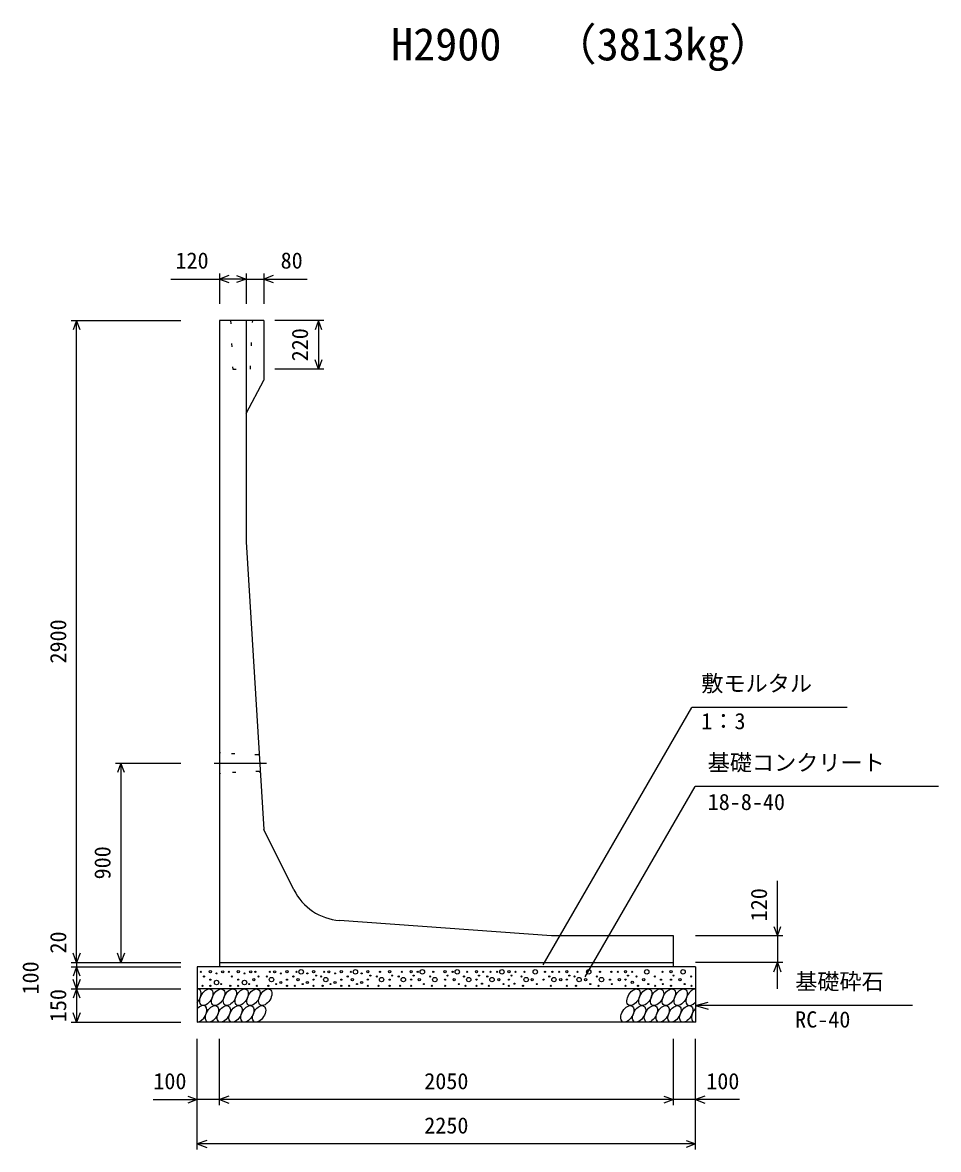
# Model space of a CAD drawing. Units: millimetres, scale not verified. Extents: x -50400 to 50400, y -17820 to 17820.
# Drawn here: x 30910 to 35047, y -10079 to -4989 of the extents above; entities that cross this region are included whole.
import ezdxf
from ezdxf.enums import TextEntityAlignment as Align

# ---------------------------------------------------------------- set-up
doc = ezdxf.new("R2010")
doc.units = ezdxf.units.MM
doc.header["$LTSCALE"] = 60
doc.linetypes.add('CHAIN1', pattern=[8, 5, -1, 1, -1])
doc.linetypes.add('DOTTED', pattern=[1.75, 0.25, -1.5])
for name, color, linetype, lineweight in [('0-0_CENTER', 7, 'CHAIN1', 25), ('0-1_DIM', 7, 'Continuous', 25), ('0-3_HATCH', 6, 'Continuous', 25), ('0-6_OUTLINE', 1, 'Continuous', 25), ('0-7_OUTLINE2', 4, 'DOTTED', 25), ('0-8_TXT', 7, 'Continuous', 25)]:
    doc.layers.add(name, color=color, linetype=linetype, lineweight=lineweight)
doc.styles.add('ＭＳ ゴシック', font='')
doc.styles.get('ＭＳ ゴシック').set_extended_font_data('MS Gothic')

msp = doc.modelspace()

# ---------------------------------------------------------------- linework, layer by layer
at = {"layer": '0-0_CENTER'}
msp.add_line((31775.89, -8333.94), (32011.53, -8333.94), dxfattribs=at)
at = {"layer": '0-1_DIM'}
for p, q in [((31579.64, -6147.05), (31799.5, -6147.05)), ((31799.5, -6122.05), (31799.5, -6258.94)), ((31919.5, -6147.05), (31799.5, -6147.05)), ((31919.5, -6122.05), (31919.5, -6258.94)), ((31919.5, -6147.05), (31999.5, -6147.05)), ((31999.5, -6122.05), (31999.5, -6258.94)), ((31999.5, -6147.05), (32195.46, -6147.05)), ((31129.5, -6333.94), (31624.5, -6333.94)), ((31154.5, -9233.94), (31154.5, -6333.94)), ((32271.41, -6333.94), (32049.5, -6333.94)), ((32246.41, -6333.94), (32246.41, -6553.94)), ((32271.41, -6553.94), (32049.5, -6553.94)), ((33261.65, -9245.27), (33932.92, -8082.59)), ((34635.33, -8082.59), (33932.92, -8082.59)), ((31329.5, -8333.94), (31624.5, -8333.94)), ((31354.5, -8333.94), (31354.5, -9233.94)), ((33451.13, -9299.66), (33947.4, -8440.1)), ((35046.94, -8440.1), (33947.4, -8440.1)), ((34319.5, -9113.94), (34319.5, -8866.25)), ((34344.5, -9113.94), (33949.5, -9113.94)), ((34319.5, -9113.94), (34319.5, -9233.94)), ((31129.5, -9233.94), (31624.5, -9233.94)), ((31129.5, -9233.94), (31624.5, -9233.94)), ((31129.5, -9253.94), (31624.5, -9253.94)), ((31154.5, -9233.94), (31154.5, -9253.94)), ((31154.5, -9253.94), (31154.5, -9353.94)), ((31354.5, -9233.94), (31624.5, -9233.94)), ((34344.5, -9233.94), (33949.5, -9233.94)), ((34319.5, -9353.94), (34319.5, -9233.94)), ((31129.5, -9353.94), (31624.5, -9353.94)), ((31154.5, -9353.94), (31154.5, -9503.94)), ((33949.5, -9428.94), (34007.46, -9413.41)), ((34929.82, -9428.94), (33949.5, -9428.94)), ((33949.5, -9428.94), (34007.46, -9444.47)), ((31129.5, -9503.94), (31624.5, -9503.94)), ((31699.5, -10078.94), (31699.5, -9578.94)), ((31799.5, -9878.94), (31799.5, -9578.94)), ((33849.5, -9878.94), (33849.5, -9578.94)), ((33849.5, -9878.94), (33849.5, -9578.94)), ((33949.5, -10078.94), (33949.5, -9578.94)), ((31499.96, -9853.94), (31699.5, -9853.94)), ((31799.5, -9853.94), (31699.5, -9853.94)), ((33849.5, -9853.94), (31799.5, -9853.94)), ((33949.5, -9853.94), (33849.5, -9853.94)), ((34149.04, -9853.94), (33949.5, -9853.94)), ((33949.5, -10053.94), (31699.5, -10053.94))]:
    msp.add_line(p, q, dxfattribs=at)
for points in [[(31841.79, -6131.66), (31799.5, -6147.05), (31841.79, -6162.44)], [(31877.21, -6131.66), (31919.5, -6147.05), (31877.21, -6162.44)], [(32041.79, -6131.66), (31999.5, -6147.05), (32041.79, -6162.44)], [(31169.89, -6376.23), (31154.5, -6333.94), (31139.11, -6376.23)], [(32261.8, -6376.23), (32246.41, -6333.94), (32231.02, -6376.23)], [(32261.8, -6511.66), (32246.41, -6553.94), (32231.02, -6511.66)], [(31369.89, -8376.23), (31354.5, -8333.94), (31339.11, -8376.23)], [(34304.11, -9071.66), (34319.5, -9113.94), (34334.89, -9071.66)], [(31169.89, -9191.66), (31154.5, -9233.94), (31139.11, -9191.66)], [(31369.89, -9191.66), (31354.5, -9233.94), (31339.11, -9191.66)], [(31169.89, -9296.23), (31154.5, -9253.94), (31139.11, -9296.23)], [(34304.11, -9276.23), (34319.5, -9233.94), (34334.89, -9276.23)], [(31169.89, -9311.66), (31154.5, -9353.94), (31139.11, -9311.66)], [(31169.89, -9396.23), (31154.5, -9353.94), (31139.11, -9396.23)], [(31169.89, -9461.66), (31154.5, -9503.94), (31139.11, -9461.66)], [(31657.21, -9838.55), (31699.5, -9853.94), (31657.21, -9869.33)], [(31841.79, -9838.55), (31799.5, -9853.94), (31841.79, -9869.33)], [(33807.21, -9838.55), (33849.5, -9853.94), (33807.21, -9869.33)], [(33991.79, -9838.55), (33949.5, -9853.94), (33991.79, -9869.33)], [(31741.79, -10038.55), (31699.5, -10053.94), (31741.79, -10069.33)], [(33907.21, -10038.55), (33949.5, -10053.94), (33907.21, -10069.33)]]:
    msp.add_lwpolyline(points, dxfattribs=at)
at = {"layer": '0-3_HATCH'}
for centre, radius in [((31715.47, -9276.76), 2.5), ((31729.49, -9297.78), 2.5), ((31758.36, -9275.89), 5), ((31758.36, -9311.78), 2.5), ((31786.4, -9324.91), 10), ((31786.4, -9283.77), 2.5), ((31814.44, -9276.76), 5), ((31841.57, -9276.76), 2.5), ((31855.59, -9297.78), 2.5), ((31884.47, -9275.89), 5), ((31884.47, -9311.78), 2.5), ((31912.51, -9324.91), 10), ((31912.51, -9283.77), 2.5), ((31940.54, -9276.76), 5), ((31954.56, -9311.78), 5), ((31961.57, -9276.76), 2.5), ((31975.59, -9297.78), 2.5), ((32013.41, -9297.78), 2.5), ((32034.44, -9311.78), 10), ((32027.43, -9276.76), 2.5), ((32048.46, -9276.76), 5), ((32076.49, -9283.77), 2.5), ((32104.53, -9275.89), 5), ((32104.53, -9311.78), 2.5), ((32133.41, -9297.78), 2.5), ((32147.43, -9276.76), 2.5), ((32154.44, -9311.78), 5), ((32168.46, -9276.76), 10), ((32196.49, -9283.77), 2.5), ((32224.53, -9275.89), 5), ((32224.53, -9311.78), 2.5), ((32235.87, -9293.46), 2.5), ((32258.63, -9297.78), 2.5), ((32279.66, -9311.78), 10), ((32272.65, -9276.76), 2.5), ((32293.68, -9276.76), 5), ((32321.72, -9283.77), 2.5), ((32349.76, -9275.89), 5), ((32349.76, -9311.78), 2.5), ((32378.63, -9297.78), 2.5), ((32392.65, -9276.76), 2.5), ((32399.66, -9311.78), 5), ((32413.68, -9276.76), 10), ((32441.72, -9283.77), 2.5), ((32469.76, -9275.89), 5), ((32469.76, -9311.78), 2.5), ((32481.1, -9293.46), 2.5), ((32510.56, -9297.78), 2.5), ((32531.59, -9311.78), 10), ((32524.58, -9276.76), 2.5), ((32568.2, -9275.89), 5), ((32568.2, -9311.78), 2.5), ((32579.54, -9293.46), 2.5), ((32609, -9297.78), 2.5), ((32630.03, -9311.78), 10), ((32623.01, -9276.76), 2.5), ((32665.19, -9275.89), 5), ((32665.19, -9311.78), 2.5), ((32676.53, -9293.46), 2.5), ((32694.89, -9276.76), 2.5), ((32701.9, -9311.78), 5), ((32715.92, -9276.76), 10), ((32751.27, -9297.78), 2.5), ((32772.3, -9311.78), 10), ((32765.29, -9276.76), 2.5), ((32818.58, -9275.89), 5), ((32818.58, -9311.78), 2.5), ((32829.92, -9293.46), 2.5), ((32852.55, -9276.76), 2.5), ((32859.56, -9311.78), 5), ((32873.58, -9276.76), 10), ((32904.24, -9297.78), 2.5), ((32925.27, -9311.78), 10), ((32918.26, -9276.76), 2.5), ((32960.44, -9275.89), 5), ((32960.44, -9311.78), 2.5), ((32971.78, -9293.46), 2.5), ((32990.13, -9276.76), 2.5), ((33009.37, -9297.78), 2.5), ((33030.4, -9311.78), 10), ((33023.39, -9276.76), 2.5), ((33054.17, -9276.76), 2.5), ((33061.19, -9311.78), 5), ((33075.21, -9276.76), 10), ((33106.97, -9275.89), 5), ((33106.97, -9311.78), 2.5), ((33118.31, -9293.46), 2.5), ((33136.67, -9276.76), 2.5), ((33163.66, -9297.78), 2.5), ((33184.69, -9311.78), 10), ((33177.68, -9276.76), 2.5), ((33211.82, -9311.78), 5), ((33225.84, -9276.76), 10), ((33263.49, -9311.78), 2.5), ((33269.93, -9276.76), 2.5), ((33289.16, -9297.78), 2.5), ((33310.19, -9311.78), 10), ((33303.18, -9276.76), 2.5), ((33333.97, -9276.76), 2.5), ((33340.98, -9311.78), 5), ((33368.37, -9275.89), 5), ((33368.37, -9311.78), 2.5), ((33379.71, -9293.46), 2.5), ((33402.83, -9297.78), 2.5), ((33423.86, -9311.78), 10), ((33416.85, -9276.76), 2.5), ((33453.47, -9311.78), 5), ((33467.49, -9276.76), 10), ((33504.11, -9297.78), 2.5), ((33525.14, -9311.78), 10), ((33518.12, -9276.76), 2.5), ((33563.16, -9311.78), 2.5), ((33569.59, -9276.76), 2.5), ((33598.96, -9276.76), 2.5), ((33605.98, -9311.78), 5), ((33633.37, -9275.89), 5), ((33633.37, -9311.78), 2.5), ((33644.71, -9293.46), 2.5), ((33663.68, -9276.76), 2.5), ((33682.89, -9297.78), 2.5), ((33715.52, -9311.78), 5), ((33729.54, -9276.76), 10), ((33766.16, -9297.78), 2.5), ((33793.8, -9311.78), 2.5), ((33800.23, -9276.76), 2.5), ((33839.01, -9275.89), 5), ((33839.01, -9311.78), 2.5), ((33850.35, -9293.46), 2.5), ((33879.53, -9311.78), 5), ((33893.55, -9276.76), 10), ((33930.17, -9297.78), 2.5), ((31722.48, -9339.8), 2.5), ((31758.36, -9339.8), 2.5), ((31807.43, -9331.92), 2.5), ((31848.58, -9339.8), 2.5), ((31884.47, -9339.8), 2.5), ((31933.53, -9331.92), 2.5), ((31968.58, -9339.8), 2.5), ((32020.42, -9339.8), 2.5), ((32055.47, -9331.92), 2.5), ((32076.49, -9324.91), 5), ((32104.53, -9339.8), 2.5), ((32140.42, -9339.8), 2.5), ((32175.47, -9331.92), 2.5), ((32196.49, -9324.91), 5), ((32224.53, -9339.8), 2.5), ((32265.64, -9339.8), 2.5), ((32300.69, -9331.92), 2.5), ((32321.72, -9324.91), 5), ((32349.76, -9339.8), 2.5), ((32385.64, -9339.8), 2.5), ((32420.69, -9331.92), 2.5), ((32441.72, -9324.91), 5), ((32469.76, -9339.8), 2.5), ((32517.57, -9339.8), 2.5), ((32568.2, -9339.8), 2.5), ((32616.01, -9339.8), 2.5), ((32665.19, -9339.8), 2.5), ((32722.93, -9331.92), 2.5), ((32758.28, -9339.8), 2.5), ((32818.58, -9339.8), 2.5), ((32880.59, -9331.92), 2.5), ((32911.25, -9339.8), 2.5), ((32960.44, -9339.8), 2.5), ((32985.09, -9330.13), 2.5), ((33016.38, -9339.8), 2.5), ((33082.21, -9331.92), 2.5), ((33106.97, -9339.8), 2.5), ((33131.63, -9330.13), 2.5), ((33170.67, -9339.8), 2.5), ((33232.85, -9331.92), 2.5), ((33296.17, -9339.8), 2.5), ((33368.37, -9339.8), 2.5), ((33409.84, -9339.8), 2.5), ((33474.49, -9331.92), 2.5), ((33511.12, -9339.8), 2.5), ((33571.5, -9331.92), 2.5), ((33633.37, -9339.8), 2.5), ((33663.85, -9324.07), 5), ((33689.9, -9339.8), 2.5), ((33736.55, -9331.92), 2.5), ((33767.63, -9339.8), 2.5), ((33802.14, -9331.92), 2.5), ((33839.01, -9339.8), 2.5), ((33900.56, -9331.92), 2.5), ((33931.64, -9339.8), 2.5)]:
    msp.add_circle(centre, radius, dxfattribs=at)
for centre, start_param, end_param in [((31687.14, -9391.47), 4.385593, 6.6745444), ((33935.64, -9391.47), 0.3357715, 4.4411806), ((31712.46, -9466.46), 3.5111464, 7.548991), ((33960.96, -9466.46), 1.2110787, 3.5658734)]:
    msp.add_ellipse(centre, major_axis=(21.81, 35.31), ratio=0.5792, start_param=start_param, end_param=end_param, dxfattribs=at)
for centre in [(31740.34, -9391.47), (31793.55, -9391.47), (31846.76, -9391.47), (31899.97, -9391.47), (31953.18, -9391.47), (32006.39, -9391.47), (33669.6, -9391.47), (33722.81, -9391.47), (33776.01, -9391.47), (33829.22, -9391.47), (33882.43, -9391.47), (31765.66, -9466.46), (31818.87, -9466.46), (31872.08, -9466.46), (31925.29, -9466.46), (31978.5, -9466.46), (33641.71, -9466.46), (33694.92, -9466.46), (33748.13, -9466.46), (33801.34, -9466.46), (33854.54, -9466.46), (33907.75, -9466.46)]:
    msp.add_ellipse(centre, major_axis=(21.81, 35.31), ratio=0.5792, dxfattribs=at)
at = {"layer": '0-6_OUTLINE'}
for p, q in [((31999.5, -6333.94), (31799.5, -6333.94)), ((31799.5, -6333.94), (31799.5, -9253.94)), ((31919.5, -6333.94), (31919.5, -7333.94)), ((31999.5, -6333.94), (31999.5, -6603.94)), ((31919.5, -6753.94), (31999.5, -6603.94)), ((31919.5, -7333.94), (31999.5, -8633.94)), ((32135.89, -8906.72), (31999.5, -8633.94)), ((33299.5, -9113.94), (32341.36, -9044.26)), ((31799.5, -9233.94), (33849.5, -9233.94)), ((33949.5, -9253.94), (33949.5, -9503.94)), ((33949.5, -9353.94), (31699.5, -9353.94)), ((33949.5, -9503.94), (31699.5, -9503.94))]:
    msp.add_line(p, q, dxfattribs=at)
for points in [[(33849.5, -9253.94), (33849.5, -9113.94), (33299.5, -9113.94)], [(33949.5, -9253.94), (31699.5, -9253.94), (31699.5, -9503.94)]]:
    msp.add_lwpolyline(points, dxfattribs=at)
msp.add_arc((32359.5, -8794.92), 250, 206.56505, 265.84036, dxfattribs=at)
at = {"layer": '0-7_OUTLINE2'}
for p, q in [((31939.5, -6553.94), (31949.5, -6333.94)), ((31804.5, -8288.94), (31799.5, -8283.94)), ((31973.72, -8296.44), (31804.5, -8288.94)), ((31973.72, -8296.44), (31978.42, -8291.44)), ((31804.5, -8378.94), (31799.5, -8383.94)), ((31978.34, -8371.44), (31804.5, -8378.94)), ((31978.34, -8371.44), (31983.65, -8376.44))]:
    msp.add_line(p, q, dxfattribs=at)
msp.add_lwpolyline([(31849.5, -6333.94), (31859.5, -6553.94), (31939.5, -6553.94)], dxfattribs=at)

# ---------------------------------------------------------------- texts
at = {"layer": '0-1_DIM', "style": 'ＭＳ ゴシック'}
for s, p in [('120', (31600.86, -6122.05)), ('80', (32075.76, -6122.05)), ('敷モルタル', (33975.77, -8032.59)), ('1：3', (33975.77, -8202.71)), ('基礎コンクリート', (34004.65, -8390.1)), ('18-8-40', (34004.65, -8567.73)), ('基礎砕石', (34399.75, -9378.94)), ('RC-40', (34399.75, -9550.32)), ('100', (31500.86, -9828.94)), ('2050', (32724.5, -9828.94)), ('100', (33998.14, -9828.94)), ('2250', (32724.5, -10028.94))]:
    msp.add_text(s, height=73.31, dxfattribs=at).set_placement(p, align=Align.BOTTOM_LEFT)
for s, p in [('220', (32221.41, -6518.94)), ('2900', (31129.5, -7883.94)), ('900', (31329.5, -8858.94)), ('120', (34294.5, -9048.3)), ('20', (31129.5, -9193.88)), ('100', (31004.5, -9378.94)), ('150', (31129.5, -9503.94))]:
    msp.add_text(s, height=73.31, rotation=90, dxfattribs=at).set_placement(p, align=Align.BOTTOM_LEFT)
at = {"layer": '0-8_TXT', "style": 'ＭＳ ゴシック'}
for s, p in [('（3813kg）', (33303.12, -5203.69)), ('H2900', (32574.5, -5203.69))]:
    msp.add_text(s, height=146.6, dxfattribs=at).set_placement(p, align=Align.BOTTOM_LEFT)

doc.saveas('drawing.dxf')
